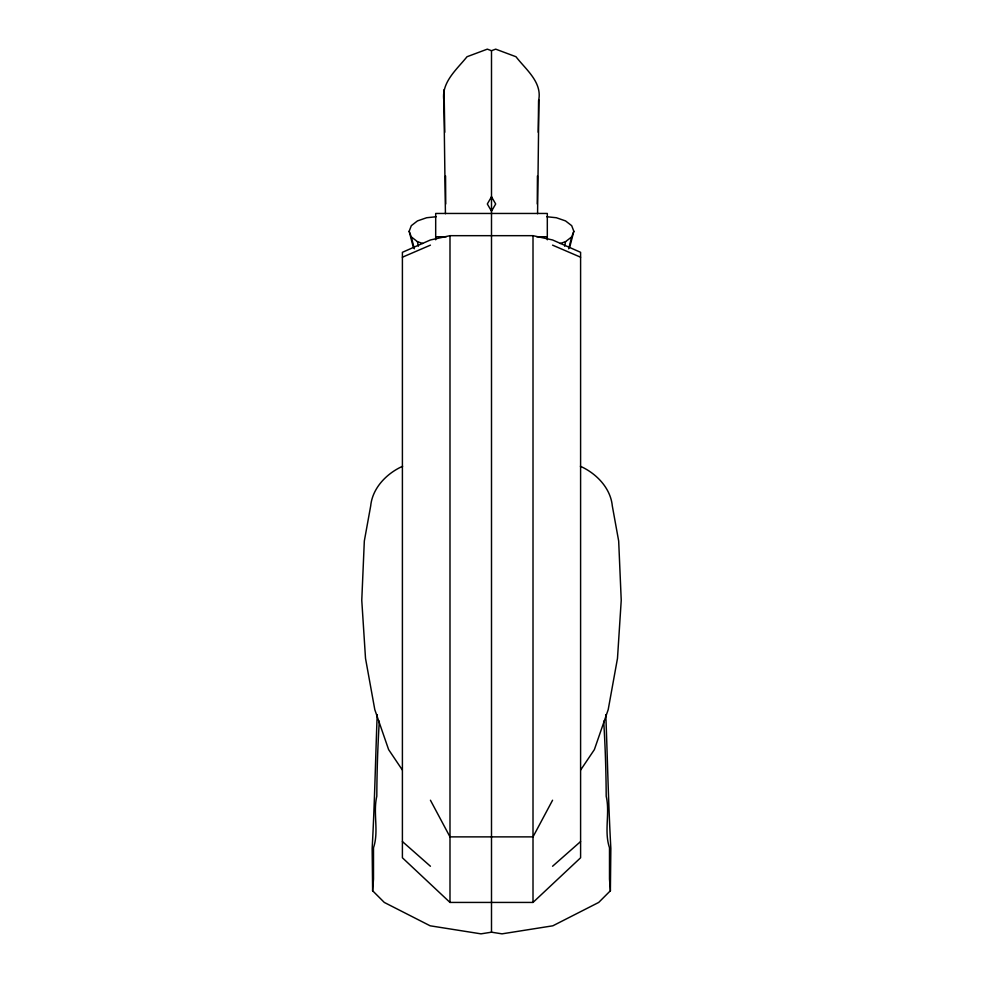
<?xml version="1.0" encoding="UTF-8"?>
<svg xmlns="http://www.w3.org/2000/svg" width="983" height="983" viewBox="0 0 983 983"><rect width="100%" height="100%" fill="white"/><g stroke="black" fill="none" stroke-linecap="round" stroke-linejoin="round"><path stroke-width="1.47" d="M537.443 175.908L537.259 203.985M538.217 132.275L538.573 100.733C542.677 82.375 525.88 69.609 515.977 56.731L495.69 49.15L491.5 50.711L487.31 49.15L467.023 56.731C456.665 69.609 441.084 82.375 443.886 100.733L445.434 213.729M564.635 246.168L565.544 241.671L571.688 236.903L573.839 231.288L571.688 225.672L565.544 220.917L556.341 217.734L546.855 216.752M568.69 248.785L571.688 236.903M569.624 247.569L573.839 231.288M413.376 247.569L409.161 231.288L411.312 225.672L417.456 220.917L426.659 217.734L436.145 216.752M552.569 800.223L533.007 836.877L449.993 836.877L430.431 800.223M580.756 769.861L594.371 749.611L608.194 709.665L617.484 658.389L621.231 600.294L618.676 541.031L612.298 505.852C610.554 487.986 596.276 473.364 580.375 466.274M605.798 714.604C607.519 759.195 608.366 803.91 610.848 848.403L610.382 890.758L598.708 902.431L552.851 925.802L502.006 933.85L491.5 932.191L480.994 933.85L430.149 925.802L384.292 902.431L372.618 890.758L372.152 848.403C374.634 803.91 375.481 759.195 377.202 714.604M533.007 902.431L580.597 857.778L580.597 252.312L552.569 239.963L533.007 235.674L449.993 235.674L430.431 239.963L402.403 252.312L402.403 857.778L449.993 902.431L533.007 902.431L533.007 235.674M552.569 866.256L580.597 841.546M402.625 466.274C386.724 473.364 372.446 487.986 370.702 505.852L364.324 541.031L361.769 600.294L365.516 658.389L374.806 709.665L388.629 749.611L402.244 769.861M402.403 257.202L430.431 245.148M560.285 243.477L565.544 241.671M444.07 89.699L444.783 132.275M435.69 236.743L446.257 236.743M536.743 236.743L547.31 236.743M372.618 890.758L373.503 879.048L373.503 847.764C379.106 831.213 372.827 813.113 376.808 796.23C376.931 771.151 377.742 746.134 379.315 721.166M610.382 890.758L609.497 879.048L609.497 847.764C603.894 831.213 610.173 813.113 606.192 796.23C606.069 771.151 605.258 746.134 603.685 721.166M409.161 231.288L411.312 236.903L417.456 241.671L422.715 243.477M552.569 245.148L580.597 257.202M402.403 841.546L430.431 866.256M411.312 236.903L414.31 248.785M538.93 99.897L537.566 213.729M417.456 241.671L418.365 246.168M445.557 175.908L445.741 203.985M547.31 239.791L547.31 213.458L435.69 213.458L435.69 239.791M491.5 50.711L491.5 932.191M449.993 235.674L449.993 902.431M491.5 196.797L487.31 203.985L491.5 211.173L495.69 203.985L491.5 196.797"/></g></svg>
